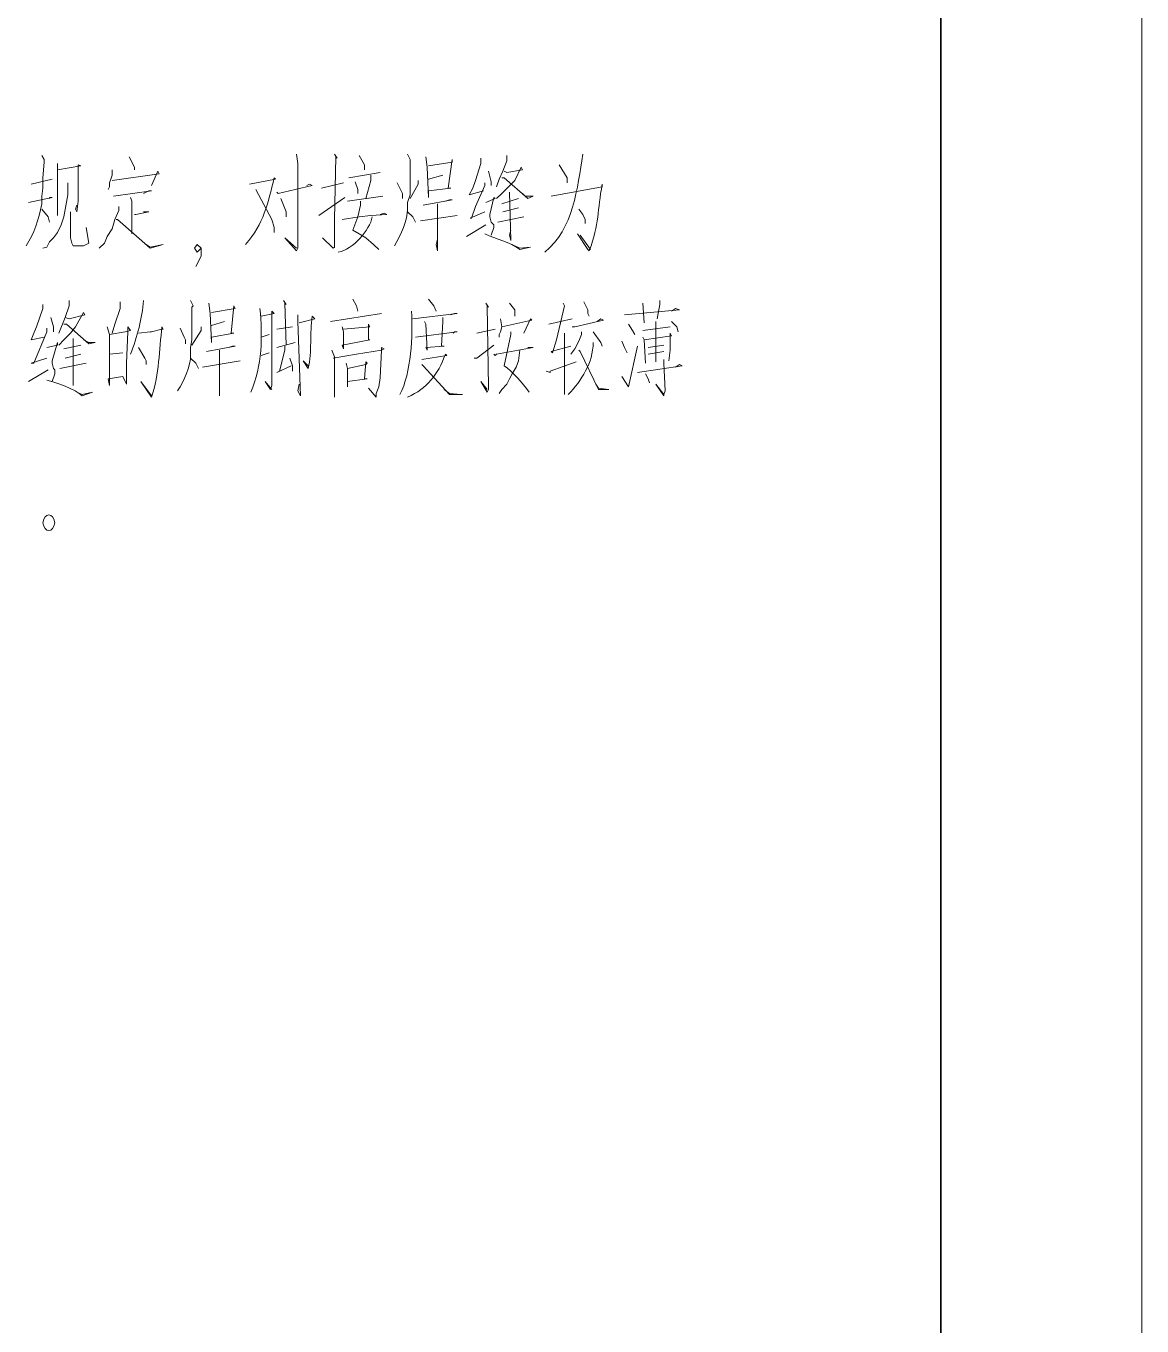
# Model space of a CAD drawing. Header units: millimetres. Extents: x 0 to 1181, y 0 to 1658.
# Drawn here: x 1027.4 to 1181.2, y 1300.1 to 1479.2 of the extents above; entities that cross this region are included whole.
import ezdxf

# ---------------------------------------------------------------- set-up
doc = ezdxf.new("R2010")
doc.units = ezdxf.units.MM
doc.layers.add('1', color=7, linetype='Continuous')

msp = doc.modelspace()

# ---------------------------------------------------------------- linework, layer by layer
at = {"layer": '1', "color": 0, "lineweight": 9}
for points in [[(1181.16, 1658.3), (1181.16, 0.32)], [(1064.7, 1461.56), (1064.88, 1460.3), (1064.88, 1452.2), (1064.88, 1449.68), (1064.88, 1448.6), (1064.7, 1448.24), (1063.08, 1450.04), (1064.7, 1448.6)], [(1069.92, 1461.56), (1070.28, 1461.02), (1070.1, 1461.2), (1069.92, 1452.56), (1069.92, 1448.96), (1069.92, 1448.78), (1069.74, 1448.6), (1068.3, 1450.04), (1069.74, 1448.6)], [(1073.34, 1461.38), (1074.06, 1460.12), (1074.06, 1459.4)], [(1093.68, 1461.38), (1093.68, 1460.66), (1093.14, 1459.22), (1092.6, 1458.14), (1092.24, 1457.06)], [(1031.76, 1460.3), (1031.76, 1453.1), (1031.76, 1454.54)], [(1031.76, 1459.4), (1035, 1459.94), (1034.64, 1460.12), (1034.64, 1459.58), (1034.64, 1455.08), (1034.46, 1453.64), (1034.28, 1454), (1034.46, 1454.54)], [(1041.66, 1461.2), (1042.38, 1459.76), (1042.38, 1459.4)], [(1082.52, 1461.2), (1082.7, 1459.76), (1082.88, 1455.62), (1082.88, 1456.52), (1085.94, 1456.88), (1085.58, 1456.88), (1086.12, 1460.84), (1086.12, 1460.48), (1082.88, 1459.94)], [(1090.08, 1461.02), (1090.08, 1460.3), (1089.36, 1457.96), (1089, 1456.88), (1088.46, 1455.98), (1090.44, 1456.52)], [(1093.32, 1459.22), (1093.68, 1459.04), (1095.84, 1459.4), (1095.66, 1459.76), (1094.76, 1457.96), (1092.96, 1456.16), (1092.24, 1455.44)], [(1101.96, 1457.6), (1101.96, 1458.32), (1100.88, 1460.12)], [(1028.16, 1457.42), (1031.04, 1458.14)], [(1039.32, 1459.4), (1039.32, 1458.68), (1039.14, 1458.14), (1038.96, 1457.6), (1038.96, 1457.06), (1038.78, 1456.7)], [(1039.32, 1457.96), (1045.8, 1458.86), (1045.62, 1459.22), (1044.72, 1457.24)], [(1071.9, 1458.32), (1076.22, 1459.04)], [(1072.8, 1457.78), (1073.16, 1456.7), (1073.16, 1456.16)], [(1074.96, 1458.68), (1074.96, 1457.96), (1074.24, 1455.44)], [(1081.44, 1457.96), (1081.44, 1457.42), (1080.36, 1455.44)], [(1082.88, 1458.14), (1084.86, 1458.68)], [(1091.16, 1459.22), (1091.52, 1457.78), (1091.52, 1457.24)], [(1092.96, 1458.32), (1093.32, 1458.32), (1096.56, 1455.44), (1097.28, 1455.8), (1096.2, 1455.8), (1095.84, 1456.16)], [(1033.2, 1457.6), (1033.2, 1457.24), (1033.2, 1455.98), (1032.66, 1452.92), (1032.3, 1451.84), (1031.76, 1450.76), (1031.22, 1450.04), (1030.68, 1449.5), (1030.32, 1448.78), (1029.78, 1448.6)], [(1039.5, 1455.8), (1044.72, 1456.52), (1044.36, 1456.52), (1043.64, 1456.16)], [(1059.12, 1456.7), (1061.28, 1452.56), (1061.64, 1451.48), (1061.64, 1450.76)], [(1062, 1456.34), (1062.18, 1456.16), (1066.86, 1457.24), (1066.5, 1457.42), (1066.14, 1457.24)], [(1068.12, 1456.88), (1071.18, 1457.6)], [(1078.56, 1457.6), (1079.1, 1456.52), (1079.28, 1456.16), (1079.28, 1455.44)], [(1090.62, 1457.6), (1090.62, 1457.24), (1089.36, 1454.36), (1088.82, 1452.74), (1088.64, 1452.74), (1090.62, 1453.64)], [(1094.04, 1456.34), (1094.22, 1449.68), (1094.04, 1450.4), (1094.22, 1451.12)], [(1027.8, 1454.9), (1031.04, 1455.62), (1030.68, 1455.62), (1030.68, 1455.44)], [(1040.22, 1454.36), (1040.22, 1453.82), (1039.68, 1452.56), (1039.32, 1451.3), (1038.6, 1450.22), (1038.24, 1449.32), (1037.52, 1448.6)], [(1041.84, 1455.62), (1042.02, 1455.08), (1042.02, 1450.58)], [(1062.54, 1455.44), (1063.26, 1453.64), (1063.26, 1452.92)], [(1067.76, 1453.1), (1071.36, 1455.62)], [(1071.72, 1455.08), (1076.58, 1455.8)], [(1073.52, 1455.08), (1073.52, 1454.54), (1073.16, 1452.92), (1072.44, 1451.12), (1073.34, 1450.58), (1074.24, 1450.04), (1075.32, 1449.14), (1076.04, 1448.42)], [(1082.16, 1454.54), (1086.12, 1455.26), (1085.76, 1455.26), (1085.22, 1455.08)], [(1084.14, 1454.72), (1084.14, 1448.24), (1083.96, 1449.14), (1084.14, 1449.86)], [(1090.8, 1454.9), (1092.06, 1455.44), (1091.88, 1455.62), (1091.34, 1453.28), (1091.34, 1452.92), (1091.52, 1452.2), (1091.88, 1451.84), (1091.88, 1451.48), (1091.52, 1450.4)], [(1095.3, 1455.44), (1092.96, 1454.72)], [(1093.14, 1453.64), (1095.3, 1454.18)], [(1029.6, 1454), (1030.5, 1452.92), (1030.68, 1452.2)], [(1033.56, 1453.64), (1033.56, 1453.28), (1033.56, 1452.92), (1033.56, 1450.04), (1033.74, 1449.32), (1033.92, 1448.96), (1035.36, 1448.96), (1035.72, 1449.14), (1036.08, 1449.32), (1035.72, 1451.48), (1036.08, 1449.32)], [(1039.86, 1452.56), (1040.04, 1452.56), (1044.54, 1448.6), (1046.34, 1449.14), (1044.54, 1448.78), (1044, 1449.14)], [(1042.38, 1453.28), (1042.56, 1453.28), (1044.36, 1453.64), (1044, 1453.64), (1043.64, 1453.64)], [(1071, 1452.56), (1073.34, 1452.92), (1074.96, 1453.1), (1077.12, 1453.28), (1076.76, 1453.46), (1076.22, 1453.28)], [(1080, 1453.64), (1080.72, 1452.92), (1081.08, 1452.2)], [(1081.8, 1452.38), (1086.84, 1453.1)], [(1096.02, 1452.92), (1092.42, 1452.2)], [(1103.58, 1454), (1104.12, 1453.28), (1104.48, 1452.56), (1104.48, 1452.02)], [(1088.1, 1450.22), (1090.8, 1451.84)], [(1050.84, 1446.08), (1051.56, 1447.52), (1051.56, 1448.6), (1051.02, 1449.14), (1050.66, 1448.6), (1051.02, 1448.06), (1051.56, 1448.6)], [(1103.76, 1450.4), (1105.2, 1448.42), (1105.02, 1448.42)], [(1072.44, 1441.58), (1072.98, 1440.68), (1073.16, 1439.96)], [(1082.88, 1441.58), (1083.6, 1440.68), (1083.96, 1439.96)], [(1029.78, 1440.86), (1029.78, 1440.32), (1028.88, 1437.8), (1028.52, 1436.9), (1028.16, 1436), (1029.96, 1436.36)], [(1033.38, 1441.4), (1033.38, 1440.68), (1032.84, 1439.06), (1031.94, 1436.9)], [(1040.4, 1441.22), (1040.4, 1440.32), (1039.68, 1438.16), (1039.32, 1436.9)], [(1052.64, 1441.04), (1052.82, 1439.6), (1053, 1435.64), (1053, 1436.36), (1056.06, 1436.9), (1055.7, 1436.9), (1056.06, 1440.68), (1056.24, 1440.32), (1053, 1439.78)], [(1059.84, 1439.24), (1061.64, 1439.6), (1061.28, 1439.96), (1061.28, 1430.24), (1061.28, 1429.7), (1061.1, 1429.16), (1060.38, 1430.24), (1061.28, 1429.16)], [(1062.9, 1441.4), (1063.26, 1440.86), (1063.08, 1441.04), (1063.26, 1435.28)], [(1090.8, 1441.04), (1091.16, 1440.5), (1090.98, 1440.68), (1091.16, 1429.52), (1091.16, 1429.16), (1090.98, 1428.8), (1090.08, 1430.24), (1090.98, 1429.16)], [(1094.04, 1441.04), (1094.76, 1440.14), (1094.76, 1439.78), (1094.76, 1439.24)], [(1101.42, 1441.04), (1101.6, 1440.68), (1100.52, 1436), (1099.98, 1434.2), (1099.8, 1434.38), (1102.5, 1435.1)], [(1104.3, 1441.22), (1104.84, 1440.14), (1104.84, 1439.6), (1105.02, 1439.24)], [(1109.88, 1439.42), (1117.44, 1440.14), (1116.9, 1440.32), (1116.36, 1439.96)], [(1112.4, 1441.04), (1112.58, 1438.34)], [(1114.74, 1441.4), (1114.74, 1440.86), (1114.38, 1438.88)], [(1030.86, 1439.06), (1031.22, 1437.8), (1031.22, 1437.08)], [(1032.84, 1439.06), (1033.38, 1438.88), (1035.54, 1439.42), (1035.36, 1439.78), (1034.28, 1437.8), (1033.56, 1436.9), (1032.66, 1436), (1031.94, 1435.28)], [(1032.66, 1438.16), (1033.02, 1438.16), (1036.08, 1435.46), (1036.98, 1435.64), (1036.08, 1435.64), (1035.36, 1436)], [(1053, 1437.98), (1054.8, 1438.52)], [(1064.88, 1439.42), (1064.88, 1438.52), (1065.24, 1428.26), (1064.88, 1428.98), (1065.06, 1429.88)], [(1069.38, 1438.52), (1076.4, 1439.6)], [(1071, 1437.8), (1071.18, 1437.08), (1071.18, 1434.74), (1071, 1435.28), (1074.78, 1436), (1074.6, 1436), (1074.6, 1438.16), (1074.78, 1437.8), (1071.18, 1437.44)], [(1080.72, 1438.88), (1086.84, 1439.6), (1086.48, 1439.6), (1085.94, 1439.42)], [(1082.34, 1438.52), (1082.52, 1438.16), (1082.7, 1434.56), (1082.52, 1434.92), (1085.04, 1435.1), (1084.68, 1435.1), (1084.86, 1438.52), (1084.86, 1439.06)], [(1092.78, 1438.88), (1092.96, 1437.8), (1092.78, 1437.08), (1092.6, 1436.72), (1092.6, 1436.36)], [(1092.96, 1437.8), (1097.1, 1438.7), (1096.92, 1438.88), (1096.02, 1436.9)], [(1099.44, 1438.16), (1102.68, 1438.88)], [(1102.68, 1437.8), (1103.04, 1437.8), (1103.04, 1437.8), (1107, 1438.7), (1106.64, 1438.88), (1106.1, 1438.52)], [(1110.42, 1438.16), (1110.96, 1437.26), (1111.32, 1436.72)], [(1114.2, 1438.52), (1114.2, 1432.94)], [(1116.36, 1438.52), (1117.08, 1437.8), (1117.26, 1437.08)], [(1030.32, 1437.62), (1030.32, 1437.08), (1028.52, 1432.76), (1028.16, 1432.76), (1030.32, 1433.48)], [(1038.6, 1437.8), (1038.96, 1436.72), (1038.96, 1429.7), (1038.78, 1430.6), (1040.76, 1430.96), (1041.12, 1430.24), (1041.3, 1429.88), (1041.3, 1432.76), (1041.48, 1437.08), (1041.48, 1437.8), (1041.84, 1437.26), (1041.12, 1437.08), (1038.96, 1436.72)], [(1048.68, 1437.62), (1049.22, 1436.36), (1049.4, 1436), (1049.4, 1435.46)], [(1051.56, 1437.8), (1051.56, 1437.26), (1050.3, 1435.28)], [(1059.84, 1436.36), (1060.92, 1436.72)], [(1064.16, 1437.8), (1062, 1437.44)], [(1081.08, 1436.36), (1086.84, 1437.08), (1086.48, 1437.08), (1086.3, 1436.9)], [(1089.54, 1436.9), (1092.06, 1437.44)], [(1101.6, 1436.9), (1101.6, 1436.72), (1101.6, 1428.44), (1101.6, 1428.8), (1101.6, 1429.88)], [(1103.94, 1437.08), (1103.94, 1436.72), (1103.58, 1435.82), (1103.04, 1434.74), (1102.5, 1434.02)], [(1105.56, 1437.08), (1106.64, 1435.64), (1106.82, 1435.1)], [(1112.4, 1437.26), (1116.18, 1437.8)], [(1112.4, 1436.36), (1112.58, 1436), (1112.76, 1432.76)], [(1112.58, 1436), (1116.36, 1436.54), (1116.18, 1436.9), (1116.18, 1434.56), (1116, 1433.12)], [(1030.32, 1434.92), (1031.76, 1435.28), (1031.76, 1435.64), (1031.04, 1433.12), (1031.04, 1432.76), (1031.22, 1432.04), (1031.4, 1431.86), (1031.4, 1431.32), (1031.04, 1430.24)], [(1035, 1435.28), (1032.66, 1434.74)], [(1033.92, 1436.18), (1033.92, 1429.7), (1033.92, 1430.96)], [(1042.92, 1434.92), (1043.82, 1433.48), (1044, 1433.12), (1044, 1432.58)], [(1052.28, 1434.38), (1056.24, 1435.1), (1055.88, 1435.1), (1055.34, 1434.92)], [(1054.08, 1434.56), (1054.08, 1428.26), (1054.08, 1429.88)], [(1062, 1434.92), (1064.52, 1435.64)], [(1063.08, 1435.1), (1063.08, 1434.56), (1062.36, 1431.68), (1062, 1431.5), (1063.98, 1432.4)], [(1069.92, 1429.16), (1069.92, 1428.44), (1069.92, 1428.08), (1069.92, 1432.22), (1069.92, 1433.66), (1069.56, 1434.56)], [(1069.74, 1433.48), (1072.98, 1434.02), (1076.4, 1434.56), (1076.4, 1434.92), (1076.76, 1434.74), (1076.4, 1434.56), (1076.22, 1430.78), (1076.04, 1429.52), (1075.68, 1428.62), (1075.68, 1428.08), (1074.6, 1429.34)], [(1089.18, 1433.48), (1089.54, 1433.48), (1091.88, 1435.28)], [(1091.88, 1434.02), (1092.06, 1433.84), (1092.24, 1434.02), (1097.28, 1434.92), (1096.92, 1434.92), (1096.56, 1434.92)], [(1095.48, 1434.56), (1095.3, 1433.12), (1094.94, 1432.22), (1094.4, 1431.32), (1094.04, 1430.6), (1093.68, 1429.88), (1092.96, 1429.16), (1092.6, 1428.62)], [(1103.58, 1434.56), (1103.76, 1434.38), (1106.28, 1429.16), (1107.72, 1429.16), (1106.28, 1429.34), (1105.92, 1429.88)], [(1109.52, 1435.82), (1109.88, 1434.92), (1110.24, 1434.2)], [(1109.52, 1430.96), (1110.42, 1429.52), (1111.68, 1435.1)], [(1115.28, 1435.28), (1113.12, 1434.92)], [(1035.72, 1432.76), (1032.12, 1432.04)], [(1032.84, 1433.48), (1035, 1434.02)], [(1038.96, 1434.02), (1040.76, 1434.2)], [(1050.12, 1433.48), (1050.84, 1432.76), (1051.2, 1432.04)], [(1051.74, 1432.22), (1056.96, 1433.12)], [(1060.92, 1434.2), (1059.84, 1433.84)], [(1063.8, 1433.48), (1064.16, 1432.4), (1064.16, 1431.68)], [(1071.54, 1432.76), (1071.72, 1432.04), (1071.72, 1429.52), (1071.72, 1430.24), (1074.42, 1430.6), (1074.06, 1430.6), (1074.24, 1432.94), (1074.42, 1432.76), (1074.24, 1432.58), (1071.72, 1432.04)], [(1099.08, 1431.68), (1099.62, 1431.5), (1099.62, 1431.68), (1103.22, 1432.94)], [(1113.12, 1434.02), (1115.28, 1434.38)], [(1115.28, 1433.3), (1115.28, 1432.76), (1115.46, 1428.98), (1115.28, 1428.44), (1115.28, 1428.26), (1114.2, 1429.88), (1115.28, 1428.44)], [(1027.8, 1430.24), (1030.5, 1431.86)], [(1081.98, 1432.58), (1082.16, 1432.4), (1085.76, 1428.44), (1087.56, 1428.44), (1087.38, 1428.44), (1085.76, 1428.62), (1085.04, 1429.16)], [(1111.68, 1431.5), (1117.8, 1432.4), (1117.44, 1432.58), (1116.9, 1432.22)], [(1112.76, 1431.32), (1113.12, 1430.6), (1113.3, 1430.06)]]:
    msp.add_lwpolyline(points, dxfattribs=at)
at = {"layer": '1', "color": 0, "lineweight": 35}
msp.add_lwpolyline([(1153.44, 1630.4), (1153.44, 28.22)], dxfattribs=at)
at = {"layer": '1', "color": 0, "lineweight": 9}
for points, knots in [([(1029.6, 1461.38), (1029.6, 1461.38), (1029.96, 1460.84), (1029.96, 1460.84), (1029.96, 1460.84), (1029.96, 1460.48), (1029.96, 1460.48), (1029.96, 1460.48), (1029.78, 1458.32), (1029.78, 1458.32), (1029.78, 1458.32), (1029.78, 1456.88), (1029.78, 1456.88), (1029.78, 1456.88), (1029.6, 1455.8), (1029.6, 1455.8), (1029.6, 1455.8), (1029.6, 1454.72), (1029.6, 1454.72), (1029.24, 1452.56), (1028.52, 1450.58), (1027.44, 1448.96)], [0, 0, 0, 0, 1, 1, 1, 2, 2, 2, 3, 3, 3, 4, 4, 4, 5, 5, 5, 6, 6, 6, 7, 7, 7, 7]), ([(1080, 1461.56), (1080, 1461.56), (1080.36, 1460.84), (1080.36, 1460.84), (1080.36, 1460.84), (1080.36, 1455.98), (1080.36, 1455.98), (1080.36, 1455.98), (1080, 1454.9), (1080, 1454.9), (1080, 1454.9), (1080, 1454), (1080, 1454), (1080, 1452.56), (1079.1, 1450.4), (1078.2, 1448.96)], [0, 0, 0, 0, 1, 1, 1, 2, 2, 2, 3, 3, 3, 4, 4, 4, 5, 5, 5, 5]), ([(1058.22, 1457.42), (1058.22, 1457.42), (1061.82, 1458.14), (1061.82, 1458.14), (1061.82, 1458.14), (1061.64, 1458.32), (1061.64, 1458.32), (1060.74, 1454.72), (1060.2, 1452.02), (1057.68, 1449.14)], [0, 0, 0, 0, 1, 1, 1, 2, 2, 2, 3, 3, 3, 3]), ([(1103.4, 1450.58), (1103.4, 1450.58), (1104.84, 1448.42), (1104.84, 1448.42), (1104.84, 1448.42), (1105.02, 1448.24), (1105.02, 1448.24), (1106.46, 1452.02), (1106.1, 1453.82), (1106.82, 1457.42), (1106.82, 1457.42), (1106.82, 1457.06), (1106.82, 1457.06), (1106.82, 1457.06), (1099.8, 1455.8), (1099.8, 1455.8)], [0, 0, 0, 0, 1, 1, 1, 2, 2, 2, 3, 3, 3, 4, 4, 4, 5, 5, 5, 5]), ([(1090.62, 1450.58), (1092.24, 1449.86), (1094.04, 1449.5), (1095.48, 1448.42), (1095.48, 1448.42), (1096.92, 1448.78), (1096.92, 1448.78), (1096.92, 1448.78), (1095.48, 1448.6), (1095.48, 1448.6), (1095.48, 1448.6), (1094.76, 1448.96), (1094.76, 1448.96)], [0, 0, 0, 0, 1, 1, 1, 2, 2, 2, 3, 3, 3, 4, 4, 4, 4]), ([(1050.12, 1441.4), (1050.12, 1441.4), (1050.48, 1440.68), (1050.48, 1440.68), (1050.48, 1440.68), (1050.3, 1440.5), (1050.3, 1440.5), (1050.3, 1440.5), (1050.3, 1436), (1050.3, 1436), (1050.3, 1436), (1050.12, 1434.92), (1050.12, 1434.92), (1050.12, 1434.92), (1050.12, 1434.02), (1050.12, 1434.02), (1050.12, 1432.22), (1049.22, 1430.42), (1048.32, 1428.98)], [0, 0, 0, 0, 1, 1, 1, 2, 2, 2, 3, 3, 3, 4, 4, 4, 5, 5, 5, 6, 6, 6, 6]), ([(1065.06, 1438.34), (1065.06, 1438.34), (1067.22, 1438.88), (1067.22, 1438.88), (1067.22, 1438.88), (1066.86, 1439.24), (1066.86, 1439.24), (1066.5, 1436.9), (1066.86, 1434.38), (1066.32, 1432.04), (1066.32, 1432.04), (1065.6, 1433.12), (1065.6, 1433.12), (1065.6, 1433.12), (1066.32, 1432.4), (1066.32, 1432.4)], [0, 0, 0, 0, 1, 1, 1, 2, 2, 2, 3, 3, 3, 4, 4, 4, 5, 5, 5, 5]), ([(1042.92, 1436.9), (1042.92, 1436.9), (1044.54, 1437.08), (1044.54, 1437.08), (1044.54, 1437.08), (1044.72, 1437.08), (1044.72, 1437.08), (1044.72, 1437.08), (1046.16, 1437.44), (1046.16, 1437.44), (1046.16, 1437.44), (1046.34, 1437.44), (1046.34, 1437.44), (1046.34, 1437.44), (1046.16, 1437.8), (1046.16, 1437.8), (1045.8, 1434.56), (1045.8, 1431.32), (1044.72, 1428.08), (1044.72, 1428.08), (1043.28, 1430.24), (1043.28, 1430.24), (1043.28, 1430.24), (1044.72, 1428.26), (1044.72, 1428.26)], [0, 0, 0, 0, 1, 1, 1, 2, 2, 2, 3, 3, 3, 4, 4, 4, 5, 5, 5, 6, 6, 6, 7, 7, 7, 8, 8, 8, 8]), ([(1094.22, 1437.08), (1094.22, 1437.08), (1094.22, 1436.72), (1094.22, 1436.72), (1094.22, 1436.72), (1093.32, 1432.4), (1093.32, 1432.4), (1094.4, 1431.68), (1095.84, 1430.06), (1096.74, 1428.8)], [0, 0, 0, 0, 1, 1, 1, 2, 2, 2, 3, 3, 3, 3]), ([(1081.98, 1433.3), (1081.98, 1433.3), (1085.4, 1433.84), (1085.4, 1433.84), (1085.4, 1433.84), (1085.22, 1434.02), (1085.22, 1434.02), (1084.14, 1431.14), (1082.7, 1429.34), (1080, 1428.08)], [0, 0, 0, 0, 1, 1, 1, 2, 2, 2, 3, 3, 3, 3]), ([(1030.32, 1430.42), (1031.4, 1430.24), (1034.28, 1429.16), (1035.18, 1428.26), (1035.18, 1428.26), (1036.62, 1428.8), (1036.62, 1428.8), (1036.62, 1428.8), (1035.18, 1428.44), (1035.18, 1428.44), (1035.18, 1428.44), (1034.46, 1428.8), (1034.46, 1428.8)], [0, 0, 0, 0, 1, 1, 1, 2, 2, 2, 3, 3, 3, 4, 4, 4, 4]), ([(1031.4, 1410.8), (1031.22, 1412.24), (1029.96, 1412.24), (1029.78, 1410.8), (1029.96, 1409.36), (1031.22, 1409.36), (1031.4, 1410.8)], [0, 0, 0, 0, 1, 1, 1, 2, 2, 2, 2])]:
    msp.add_open_spline(points, degree=3, knots=knots, dxfattribs=at)
for points in [[(1104.12, 1461.56), (1103.4, 1456.88), (1102.86, 1451.3), (1098.9, 1448.06)], [(1075.14, 1452.92), (1074.78, 1451.12), (1072.44, 1448.42), (1070.46, 1448.06)], [(1043.64, 1441.4), (1043.46, 1439.06), (1042.74, 1436.36), (1041.84, 1434.02)], [(1059.66, 1440.32), (1060.02, 1436.54), (1060.02, 1432.4), (1058.4, 1428.8)], [(1080.54, 1439.96), (1080.72, 1436.54), (1080.54, 1431.5), (1078.92, 1428.44)], [(1105.56, 1435.64), (1105.56, 1432.76), (1103.94, 1430.42), (1102.14, 1428.44)]]:
    msp.add_open_spline(points, degree=3, dxfattribs=at)

doc.saveas('drawing.dxf')
